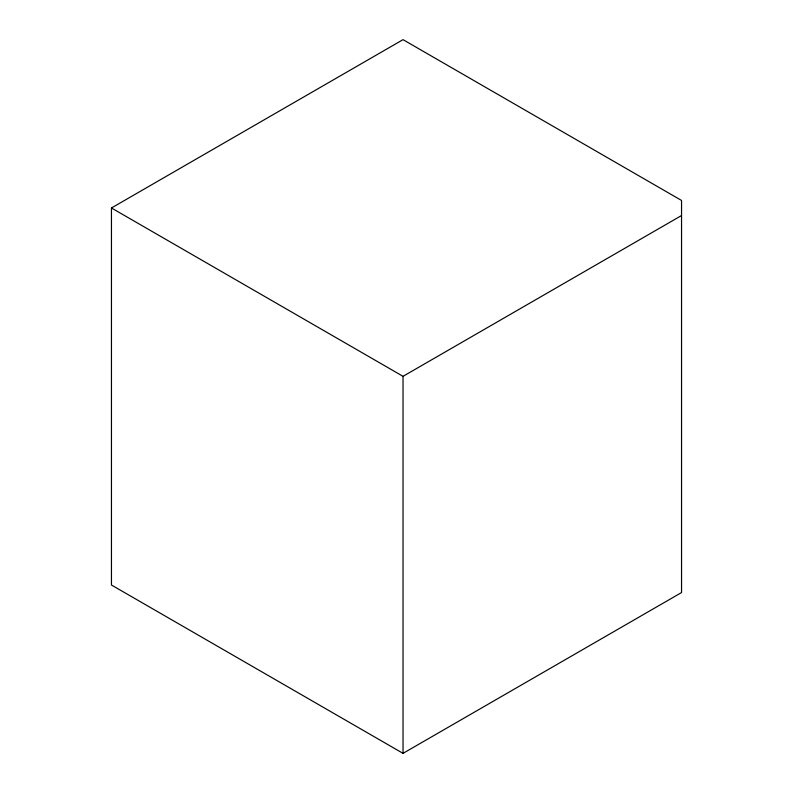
<?xml version="1.0" encoding="UTF-8"?>
<svg xmlns="http://www.w3.org/2000/svg" width="793" height="793" viewBox="0 0 793 793"><rect width="100%" height="100%" fill="white"/><g stroke="black" fill="none" stroke-linecap="round" stroke-linejoin="round"><path stroke-width="1.19" d="M111.456 207.984L403.032 39.65L681.544 200.451L681.544 592.549L403.032 753.35L111.456 585.016L111.456 207.984L403.032 376.328L681.544 215.527M403.032 376.328L403.032 753.35"/></g></svg>
